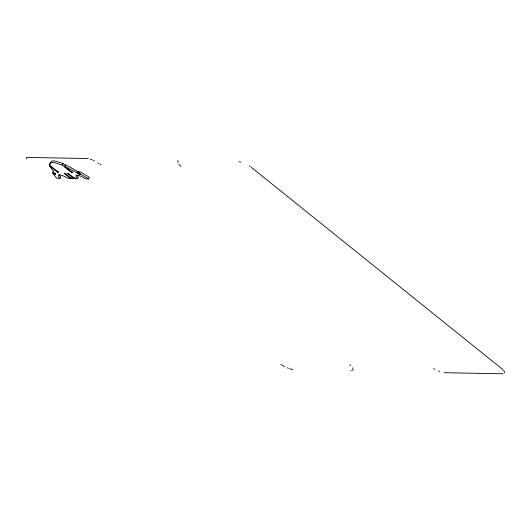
<?xml version="1.0" encoding="UTF-8"?>
<svg xmlns="http://www.w3.org/2000/svg" width="531" height="531" viewBox="0 0 531 531"><rect width="100%" height="100%" fill="white"/><g stroke="black" fill="none" stroke-linecap="round" stroke-linejoin="round"><path stroke-width="0.8" d="M353.042 369.583L353.069 369.065M50.246 164.902L49.662 165.924L57.514 172.23L58.516 172.256L49.237 164.809L50.518 163.004A12.644 3.697 29.8 0 1 56.233 163.13L62.22 165.101L71.499 172.548L72.495 172.568L64.636 166.263L65.519 164.729L79.245 172.369M26.577 158.039L26.669 157.7M49.237 164.809L51.394 161.464A12.644 3.697 29.8 0 1 57.109 161.597L63.096 163.568L65.572 165.553M59.147 174.487A9.784 2.861 29.8 0 0 60.156 176.053L60.793 176.77L59.917 178.31L56.917 178.237L55.855 177.215A25.057 7.328 29.8 0 0 52.483 173.119L53.817 171.174M52.941 172.708L54.766 174.175L55.35 173.152M57.514 172.23L58.105 171.208M62.22 165.101L63.096 163.568M71.499 172.548L72.083 171.526M59.917 178.31L59.28 177.593A9.784 2.861 29.8 0 1 58.144 175.588A7.739 2.263 29.8 0 1 67.47 178.144L70.563 178.549L71.154 177.527M70.563 178.549L64.132 173.385L65.127 173.405L71.566 178.569L73.895 178.622L74.479 177.6M76.776 175.097A7.739 2.263 29.8 0 0 78.004 176.823L78.349 177.168L77.473 178.708L77.128 178.363A7.739 2.263 29.8 0 1 80.447 176.093A9.784 2.861 29.8 0 1 84.376 178.157L85.544 178.887L88.538 178.954L89.42 177.42L87.907 176.385A25.057 7.328 29.8 0 1 80.984 172.21L79.444 171.752L78.568 173.292L80.393 174.759L79.398 174.732L77.334 173.079L78.216 171.546M79.398 174.732L79.982 173.71M26.842 157.408L88.332 158.543M352.484 370.346L352.843 370.014M503.129 373.778L444.128 372.689M53.392 171.221L53.359 171.586M350.48 370.731L351.296 370.711M54.766 174.175L55.762 174.201L53.704 172.548L53.233 171.128L49.662 165.924M77.473 178.708L74.891 178.648L68.459 173.484L67.457 173.458L73.895 178.622M78.568 173.292L80.108 173.743A25.057 7.328 29.8 0 0 87.031 177.918L88.538 178.954M239.01 161.623L240.855 162.167M90.33 159.214L92.447 160.07M438.666 371.023L439.86 371.494M287.191 367.777L288.446 368.282M64.636 166.263L77.334 173.079M93.536 160.561L94.631 161.092M433.681 368.587L434.929 369.271M249.152 165.997L250.187 166.615M97.916 162.871L98.985 163.515M100.027 164.179L101.043 164.856M251.196 167.252L503.129 369.775M349.869 364.531L350.772 365.401M503.647 370.459L504.045 371.103M352.624 367.784L352.929 368.461M177.905 162.094L178.071 162.605M26.55 158.411L26.603 158.822M180.832 166.329A16.189 4.733 29.8 0 1 179.08 164.338M177.832 161.636A16.189 4.733 29.8 0 1 178.15 160.521M504.317 371.687A12.671 3.704 29.8 0 1 504.317 373.074M292.88 369.516A14.032 4.102 29.8 0 1 289.66 368.706M284.596 366.582A14.032 4.102 29.8 0 1 280.726 364.399"/></g></svg>
